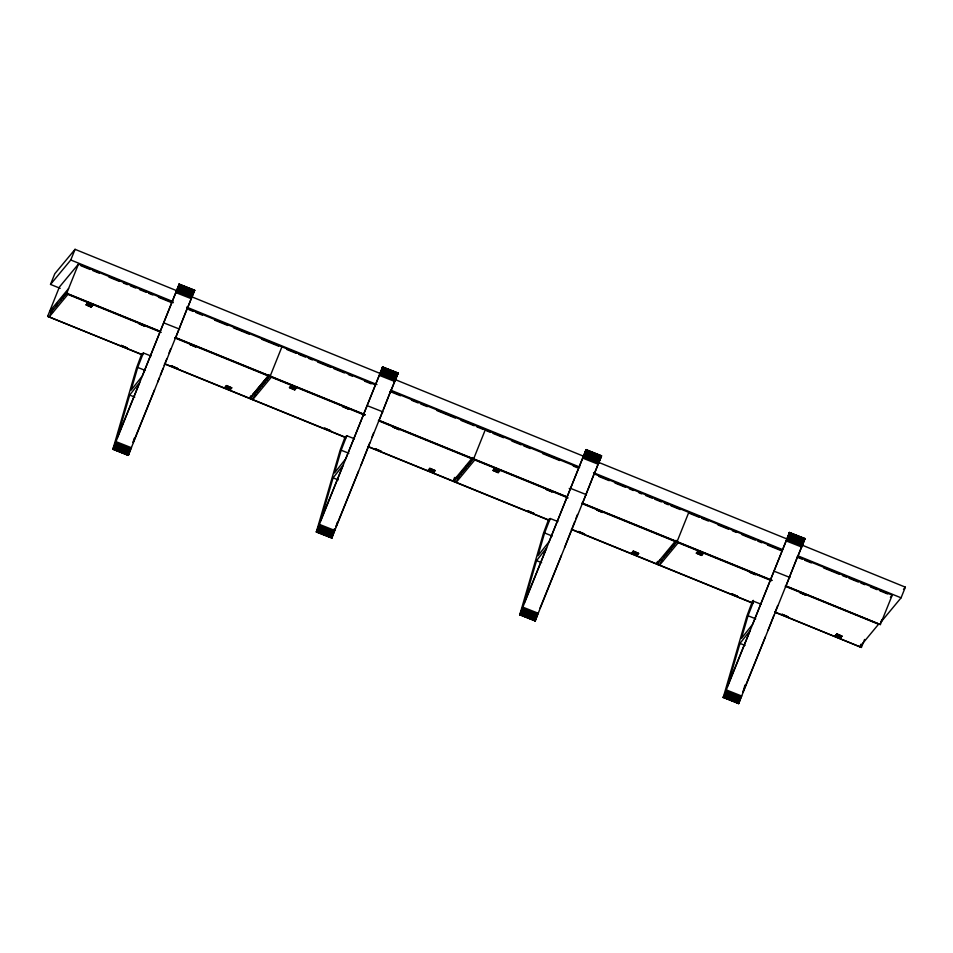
<?xml version="1.0" encoding="UTF-8"?>
<svg xmlns="http://www.w3.org/2000/svg" width="953" height="953" viewBox="0 0 953 953"><rect width="100%" height="100%" fill="white"/><g stroke="black" fill="none" stroke-linecap="round" stroke-linejoin="round"><path stroke-width="1.43" d="M193.924 290.975L194.65 290.188L128.286 455.355L112.883 449.244L136.601 367.703L141.842 353.646M391.266 390.146L398.068 372.933L331.715 538.123L331.918 537.206M519.778 614.816L586.119 449.613L601.522 455.808L535.157 620.903L519.766 614.792L543.472 533.251L548.714 519.182M601.522 455.808L598.901 461.407M740.445 697.096L738.587 703.671L804.963 538.505L798.137 555.682M128.286 455.355L128.893 453.044M331.763 538.064L316.325 532.012L340.042 450.483L345.284 436.414M535.157 620.903L535.765 618.592M752.679 600.604L746.914 616.019L723.208 697.584L789.56 532.393L752.62 624.298L741.398 638.498L748.022 615.757L753.668 601.295L761.364 604.333M316.336 532.036L382.689 366.845L345.748 458.75L334.527 472.95L341.15 450.221L346.797 435.747L354.492 438.785M129.668 395.09L117.231 437.784L139.722 382.356L129.668 395.09L134.79 397.115M151.05 356.017L143.355 352.967L137.72 367.441L131.097 390.182L142.319 375.982L179.247 284.077L112.907 449.268M133.015 442.442L134.266 438.177M333.097 477.858L320.661 520.552L343.163 465.124L333.097 477.858L338.232 479.895M332.168 536.336L334.396 528.712M337.291 522.375L336.04 526.64L358.542 471.211M536.539 560.638L524.102 603.32L546.605 547.892L536.539 560.638L541.661 562.663M557.922 521.565L550.238 518.515L544.592 532.989L537.968 555.73L549.19 541.53L586.071 449.649M536.182 617.163L537.421 612.91M739.981 643.406L727.544 686.1L750.035 630.672L739.981 643.406L745.103 645.431M744.996 685.076L742.923 692.188L765.414 636.759M157.698 382.07L159.306 377.924M160.39 375.16L163.082 368.251M164.154 365.487L166.846 358.578M169.003 353.063L170.623 348.917M175.793 337.469L186.728 309.439M192.018 295.871L193.447 292.202M187.824 307.366L192.125 296.359M361.127 464.838L369.752 442.74M371.908 437.213L373.516 433.067M379.759 418.903L382.356 412.232M383.404 409.564L390.682 390.873M564.569 547.618L571.026 531.035M572.11 528.272L574.802 521.362M575.874 518.599L577.494 514.465M582.676 503.005L594.124 473.653M594.708 472.914L598.996 461.907M753.335 600.366L752.286 603.035L753.668 601.295M767.999 630.386L773.931 615.185M775.003 612.434L777.696 605.524M786.106 585.785L797.566 556.421M60.182 288.342L50.521 284.411L54.797 273.737L75.061 249.329L177.115 290.856M142.497 354.933L47.65 316.336L59.372 287.079L78.48 264.052L173.327 302.637M50.521 284.411L70.784 259.99L75.061 249.329M51.569 311.571L52.653 308.855M55.917 306.33L57.001 303.614M56.203 305.984L57.287 303.28M60.837 300.398L61.921 297.693M62.862 297.944L63.946 295.239M65.185 295.156L66.269 292.44M78.48 264.052L66.615 293.476L160.092 331.501M250.675 395.876L249.698 398.318L268.269 375.935L174.947 337.97M269.187 374.779L253.188 394.065L251.092 399.116M257.036 391.897L258.406 388.836M259.347 389.098L260.979 385.036M261.956 385.965L263.04 383.249M264.267 383.166L265.899 379.103M266.59 380.378L267.674 377.662M270.199 376.078L281.921 346.821M454.605 477.429L453.14 481.086L472.628 457.547M458.441 477.119L459.525 474.403M460.752 474.32L462.098 470.603M463.075 471.532L464.159 468.816M465.1 469.079L466.196 466.374M465.398 468.733L466.482 466.029M467.709 465.946L468.793 463.229M469.746 463.492L470.83 460.787M473.641 458.846L485.363 429.589M657.546 561.424L656.569 563.866L676.058 540.327M663.907 557.445L664.991 554.729M666.23 554.646L667.6 551.596M668.827 551.513L669.911 548.797M670.864 549.059L672.234 546.009M673.461 545.926L674.545 543.21M677.071 541.626L688.793 512.369M860.988 644.192L860.011 646.634L878.559 624.227L785.26 586.286M774.801 612.195L861.405 647.432L864.597 639.451M881.894 619.569L880.822 622.238L901.073 597.817L905.35 587.155L801.914 545.056M785.522 585.976L880.369 624.572L892.234 595.137L797.387 556.552M133.158 442.514L154.553 389.789M540.029 608.062L561.436 555.337M141.985 354.719L143.355 352.967M345.415 437.487L346.797 435.747M548.857 520.267L550.238 518.515M68.568 288.604L49.747 311.297L52.498 312.405M47.65 316.336L142.652 354.766M67.496 292.357L51.283 311.917L49.33 316.789L67.889 294.406L161.212 332.383M270.497 375.661L254.713 394.685L252.759 399.569L271.331 377.185L364.654 415.151M454.521 481.884L456.618 476.834L459.37 477.953M473.939 458.441L458.155 477.465L456.201 482.337L474.773 459.954L568.095 497.931M657.963 564.664L660.06 559.614L662.811 560.733M677.369 541.209L661.596 560.233L659.643 565.105L678.202 542.733L771.525 580.699M890.412 597.328L892.234 595.137M903.504 589.371L905.35 587.155M861.405 647.432L774.92 612.017M880.369 624.572L785.665 585.809M789.441 532.477L804.963 538.576M179.2 284.101L194.65 290.26M179.045 284.256L194.626 290.391M178.938 284.387L194.567 290.582M178.83 284.542L186.514 287.58M189.075 288.592L192.923 290.117M179.104 284.768L194.483 290.856M178.985 285.114L194.364 291.201M178.83 285.543L194.209 291.63M178.64 286.055L194.019 292.142M382.57 366.941L398.092 373.028M382.487 367.036L398.068 373.159M382.629 367.274L398.009 373.362M178.402 286.662L193.781 292.75M382.546 367.536L397.925 373.624M382.415 367.882L397.794 373.969M178.128 287.377L193.507 293.464M382.26 368.311L397.639 374.398M382.07 368.823L397.449 374.91M177.818 288.199L193.197 294.286M585.916 449.804L601.498 455.939M585.821 449.935L601.438 456.13M381.843 369.442L397.222 375.53M586.977 450.59L601.081 456.165M585.976 450.316L601.355 456.404M585.857 450.662L601.236 456.749M177.449 289.128L192.828 295.216M381.569 370.145L396.948 376.232M585.702 451.079L601.081 457.166M585.511 451.603L600.89 457.69M381.248 370.967L396.627 377.054M177.044 290.177L192.423 296.264M789.358 532.584L804.94 538.707M789.251 532.703L804.88 538.91M585.285 452.21L600.664 458.298M789.144 532.858L804.797 539.172M789.298 533.43L804.677 539.517M380.89 371.896L396.269 377.984M176.591 291.356L191.97 297.443M585.011 452.925L600.39 459.012M789.144 533.859L804.523 539.946M788.953 534.371L804.332 540.458M380.485 372.957L395.864 379.044M584.689 453.735L600.068 459.822M788.715 534.978L804.094 541.066M176.079 292.666L191.458 298.754M584.332 454.676L599.711 460.764M788.441 535.693L803.82 541.78M380.021 374.124L395.4 380.211M583.915 455.725L599.294 461.812M788.131 536.515L803.51 542.602M379.508 375.434L394.887 381.522M787.762 537.444L803.141 543.532M583.462 456.904L598.841 462.991M787.357 538.493L802.736 544.58M582.95 458.214L598.329 464.302M786.904 539.672L802.283 545.759M786.392 540.982L801.771 547.07M164.226 323.055L179.605 329.142M367.655 405.835L383.035 411.922M571.097 488.603L586.476 494.69M774.539 571.371L789.918 577.458M137.72 367.441L145.404 370.491M341.15 450.221L348.846 453.259M544.592 532.989L552.275 536.039M748.022 615.757L755.717 618.807M116.087 441.656L131.466 447.743M115.563 442.931L130.942 449.018M319.517 524.424L334.896 530.511M115.099 444.086L130.478 450.173M319.005 525.711L334.384 531.798M114.682 445.111L130.061 451.198M522.959 607.204L538.338 613.291M114.312 446.004L129.691 452.091M318.528 526.854L333.907 532.941M113.991 446.79L129.37 452.878M522.435 608.479L537.814 614.566M318.111 527.879L333.49 533.966M113.717 447.457L129.096 453.545M726.4 689.972L741.779 696.059M317.754 528.784L333.133 534.871M521.97 609.634L537.349 615.721M113.478 448.017L128.858 454.104M113.288 448.458L128.667 454.545M113.014 448.684L128.524 454.891M317.432 529.558L332.811 535.646M725.876 691.259L741.255 697.346M112.942 448.946L128.405 455.141M521.553 610.659L536.932 616.746M112.907 449.137L128.321 455.296M317.158 530.225L332.537 536.313M316.92 530.785L332.299 536.873M521.184 611.552L536.563 617.639M725.412 692.402L740.791 698.489M316.73 531.238L332.109 537.325M319.017 532.465L331.835 537.54M520.862 612.338L536.241 618.426M316.575 531.583L331.954 537.671M724.995 693.427L740.374 699.514M316.467 531.822L331.847 537.909M520.588 613.005L535.967 619.093M724.625 694.332L740.005 700.419M520.362 613.553L535.741 619.641M520.171 614.006L535.55 620.093M519.885 614.232L535.395 620.439M724.304 695.106L739.683 701.194M519.826 614.494L535.276 620.689M519.778 614.673L535.205 620.844M724.03 695.773L739.409 701.861M723.792 696.333L739.171 702.421M736.24 701.742L738.801 702.754M723.601 696.786L738.98 702.873M723.327 697L737.419 702.575M723.458 697.131L738.837 703.219M723.256 697.262L738.718 703.457M723.22 697.453L738.635 703.612M192.292 297.026L381.248 373.91M395.03 379.52L583.986 456.392M597.781 462.014L788.119 539.446M70.784 259.99L172.85 301.517M186.633 307.128L376.971 384.571M390.766 390.182L579.722 467.065M593.505 472.676L782.461 549.559M797.637 555.73L901.073 597.817M187.074 308.236L375.387 384.857M390.516 391.004L578.828 467.625M593.945 473.772L782.27 550.393M80.898 265.72L90.106 269.473M92.739 270.545L99.315 273.213M108.964 277.144L119.482 281.421M123.437 283.029L127.38 284.637M130.442 285.876L135.707 288.02M139.65 289.629L146.238 292.309M148.859 293.381L152.814 294.977M158.508 297.3L171.659 302.649M189.194 309.785L193.149 311.393M195.782 312.465L202.358 315.145M214.628 320.137L227.779 325.485M233.473 327.808L249.269 334.229M261.539 339.22L278.645 346.177M286.972 349.572L296.18 353.313M298.813 354.385L305.389 357.065M308.45 358.304L312.393 359.912M317.659 362.057L330.822 367.405M333.884 368.656L344.402 372.933M348.357 374.541L352.3 376.149M364.57 381.14L371.158 383.821M390.003 391.492L400.534 395.769M411.482 400.224L418.069 402.905M420.702 403.977L427.278 406.657M436.915 410.576L455.331 418.069M461.026 420.392L474.189 425.741M476.822 426.813L483.397 429.493M486.459 430.732L490.402 432.34M493.035 433.412L503.565 437.689M511.892 441.084L521.1 444.825M523.733 445.897L530.309 448.577M542.579 453.568L559.685 460.525M573.277 466.053L577.22 467.661M598.698 476.405L609.229 480.681M614.923 483.004L625.454 487.281M629.397 488.889L633.34 490.497M639.034 492.808L641.667 493.88M645.622 495.489L652.197 498.169M654.83 499.241L661.406 501.909M664.467 503.16L668.41 504.768M671.043 505.84L680.251 509.581M689.901 513.512L699.109 517.253M701.742 518.325L708.317 521.005M717.954 524.924L728.485 529.213M732.428 530.809L736.383 532.417M742.077 534.74L755.229 540.089M757.861 541.161L761.804 542.769M767.499 545.08L781.972 550.965M798.197 557.565L802.14 559.173M804.773 560.245L811.348 562.925M823.618 567.917L839.414 574.337M842.476 575.588L846.419 577.196M849.052 578.268L858.26 582.009M860.893 583.081L864.836 584.689M870.542 587L877.117 589.681M879.75 590.753L887.636 593.957M66.758 293.298L160.235 331.334M175.352 337.481L365.047 414.662M378.794 420.261L567.106 496.882M582.223 503.029L771.918 580.21M175.209 337.66L364.904 414.841M378.651 420.428L566.964 497.049M582.08 503.208L771.775 580.389M378.377 420.738L471.699 458.703M581.818 503.506L675.141 541.483M253.188 394.065L255.928 395.185M164.607 363.701L346.082 437.534M368.049 446.469L549.524 520.302M571.478 529.237L752.965 603.082M164.488 363.879L345.939 437.701M367.929 446.647L549.369 520.481M571.359 529.427L752.81 603.249M569.203 488.389A5.956 0.774 21.8 0 1 569.977 488.877M87.473 303.066L92.834 305.353L87.473 303.066M86.747 303.936L92.107 306.223L86.747 303.936M86.02 304.817L91.381 307.104L86.02 304.817M139.138 323.782L145.094 326.331L139.138 323.782M121.21 345.415L127.154 347.952L121.21 345.415M189.695 344.355L195.651 346.892L189.695 344.355M171.754 365.976L177.711 368.513L171.754 365.976M226.337 385.572L231.77 387.883L226.337 385.572M225.611 386.441L231.043 388.764L225.611 386.441M224.884 387.323L230.316 389.634L224.884 387.323M290.915 385.834L296.264 388.121L290.915 385.834M290.188 386.715L295.537 389.003L290.188 386.715M289.462 387.585L294.811 389.872L289.462 387.585M342.58 406.562L348.536 409.099L342.58 406.562M324.639 428.183L330.596 430.72L324.639 428.183M393.136 427.123L399.081 429.672L393.136 427.123M375.196 448.756L381.14 451.293L375.196 448.756M429.779 468.34L435.199 470.651L429.779 468.34M429.053 469.221L434.473 471.532L429.053 469.221M428.326 470.091L433.746 472.414L428.326 470.091M494.357 468.614L499.706 470.889L494.357 468.614M493.63 469.484L498.979 471.771L493.63 469.484M492.904 470.365L498.252 472.652L492.904 470.365M546.021 489.33L551.966 491.867L546.021 489.33M528.081 510.951L534.025 513.5L528.081 510.951M596.566 509.903L602.522 512.44L596.566 509.903M578.638 531.524L584.582 534.061L578.638 531.524M633.221 551.12L638.641 553.431L633.221 551.12M632.494 551.99L637.914 554.301L632.494 551.99M631.768 552.871L637.188 555.182L631.768 552.871M697.787 551.382L703.147 553.669L697.787 551.382M697.06 552.252L702.421 554.539L697.06 552.252M696.333 553.133L701.694 555.42L696.333 553.133M749.451 572.11L755.407 574.647L749.451 572.11M731.523 593.731L737.467 596.268L731.523 593.731M800.008 592.671L805.964 595.22L800.008 592.671M782.068 614.292L788.024 616.841L782.068 614.292M836.651 633.888L842.083 636.199L836.651 633.888M835.924 634.758L841.356 637.08L835.924 634.758M835.197 635.639L840.629 637.95L835.197 635.639"/></g></svg>
